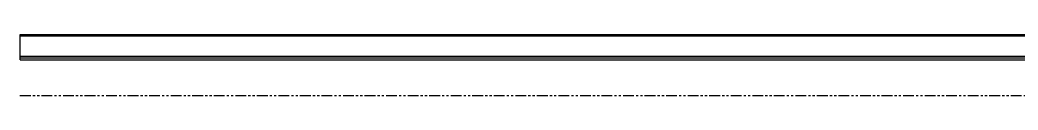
# Model space of a CAD drawing. Header units: millimetres. Extents: x 786 to 13144, y 2321 to 16212.
# Drawn here: x 786 to 1375, y 7656 to 7692 of the extents above; entities that cross this region are included whole.
import ezdxf

# ---------------------------------------------------------------- set-up
doc = ezdxf.new("R2010")
doc.units = ezdxf.units.MM
doc.linetypes.add('PHANTOM', pattern=[12.7, 6.35, -1.27, 1.27, -1.27, 1.27, -1.27])
doc.layers.add('PK24E-DATA', color=7, linetype='Continuous')
doc.layers.add('PK24E-STRUCT-STEEL', color=254, linetype='Continuous')
doc.layers.add('PK24E-HELPER', color=253, linetype='PHANTOM', true_color=0xa1a1a1)
doc.styles.get("Standard").update_dxf_attribs({"font": 'arial.ttf'})

# ---------------------------------------------------------------- blocks, each defined once
blk = doc.blocks.new('*U29')
at = {"layer": 'PK24E-HELPER'}
blk.add_line((-2154.5, -130), (6539.5, -130), dxfattribs=at)
at = {"layer": 'PK24E-STRUCT-STEEL'}
for p, q in [((-2154.35, -94), (6539.65, -94)), ((-2154.35, -95), (-2154.35, -94)), ((6539.65, -95), (-2154.35, -95)), ((-2154.35, -108), (-2154.35, -95)), ((-2154.35, -106.8), (6539.65, -106.8)), ((-2154.35, -109), (-2154.35, -108)), ((6539.65, -108), (-2154.35, -108)), ((-2154.35, -109), (6539.65, -109))]:
    blk.add_line(p, q, dxfattribs=at)
at = {"layer": 'PK24E-DATA'}
for tag, p in [('COMP_TYPE', (3.47, 12.51)), ('LAYOUT_ID', (3.47, 2.51)), ('SYSTEM_ID', (3.47, -7.49)), ('CARRIER_ID', (3.47, -17.49)), ('CON_CARS', (3.47, -27.49))]:
    blk.add_attdef(tag, p, '', height=5, dxfattribs=at)

msp = doc.modelspace()

# ---------------------------------------------------------------- block references
msp.add_blockref('*U29', (2940.7, 7786.4))

doc.saveas('drawing.dxf')
